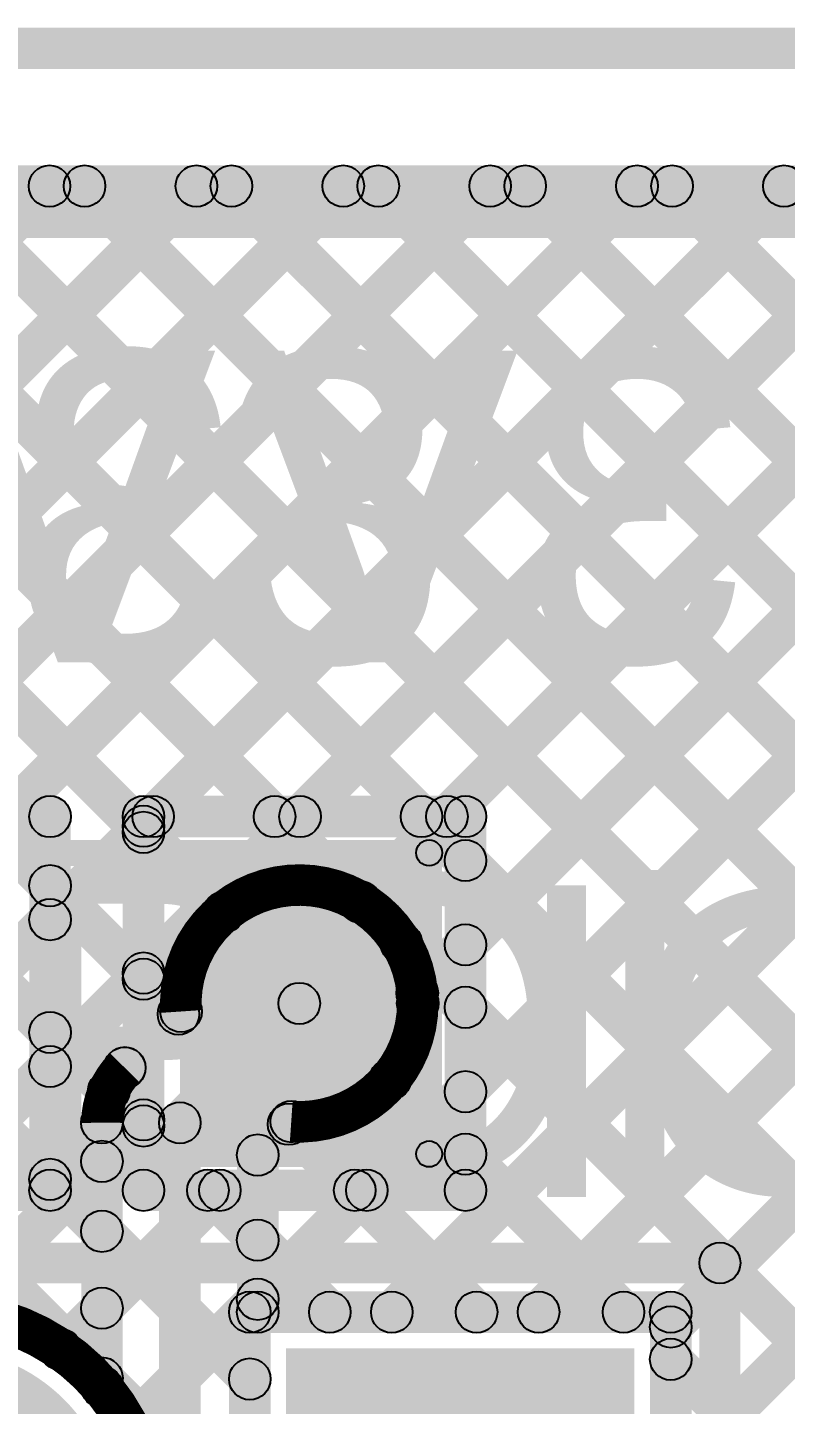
# Model space of a CAD drawing. Header units: millimetres. Extents: x 2.38 to 5.72, y -0.36 to 1.72.
# Drawn here: x 3.2597 to 3.4056, y 0.2827 to 0.548 of the extents above; entities that cross this region are included whole.
import ezdxf

# ---------------------------------------------------------------- set-up
doc = ezdxf.new("R2010")
doc.units = ezdxf.units.MM
doc.header["$MEASUREMENT"] = 0
for name, color, linetype in [('BottomLayer', 5, 'Continuous'), ('BottomOverlay', 54, 'Continuous'), ('BottomPaste', 16, 'Continuous'), ('BottomSolder', 6, 'Continuous'), ('Mechanical1', 6, 'Continuous'), ('MultiLayer', 9, 'Continuous'), ('PadHoleLayer', 156, 'Continuous'), ('TopLayer', 1, 'Continuous'), ('TopOverlay', 2, 'Continuous'), ('TopSolder', 216, 'Continuous'), ('ViaHoleLayer', 16, 'Continuous')]:
    doc.layers.add(name, color=color, linetype=linetype)

# ---------------------------------------------------------------- blocks, each defined once
blk = doc.blocks.new('RES_0805_B_14')
at = {"layer": 'BottomLayer'}
for points in [[(-0.06, 0.025), (-0.02, 0.025), (-0.02, -0.025), (-0.06, -0.025)], [(0.02, 0.025), (0.06, 0.025), (0.06, -0.025), (0.02, -0.025)]]:
    blk.add_hatch(color=5, dxfattribs=at).paths.add_polyline_path(points)
at = {"layer": 'BottomOverlay'}
h = blk.add_hatch(color=54, dxfattribs=at)
edge = h.paths.add_edge_path()
edge.add_arc((-0.064, 0.029), 0.0025, 0, 360)
h = blk.add_hatch(color=54, dxfattribs=at)
edge = h.paths.add_edge_path()
edge.add_arc((-0.064, 0.029), 0.0025, 0, 360)
for points in [[(0.064, 0.0315), (0.064, 0.0265), (-0.064, 0.0265), (-0.064, 0.0315)], [(-0.0665, 0.029), (-0.0615, 0.029), (-0.0615, -0.029), (-0.0665, -0.029)], [(0.0615, 0.029), (0.0665, 0.029), (0.0665, -0.029), (0.0615, -0.029)], [(0.064, -0.0265), (0.064, -0.0315), (-0.064, -0.0315), (-0.064, -0.0265)]]:
    blk.add_hatch(color=54, dxfattribs=at).paths.add_polyline_path(points)
h = blk.add_hatch(color=54, dxfattribs=at)
edge = h.paths.add_edge_path()
edge.add_arc((0.064, 0.029), 0.0025, 0, 360)
h = blk.add_hatch(color=54, dxfattribs=at)
edge = h.paths.add_edge_path()
edge.add_arc((0.064, 0.029), 0.0025, 0, 360)
h = blk.add_hatch(color=54, dxfattribs=at)
edge = h.paths.add_edge_path()
edge.add_arc((-0.064, -0.029), 0.0025, 0, 360)
h = blk.add_hatch(color=54, dxfattribs=at)
edge = h.paths.add_edge_path()
edge.add_arc((-0.064, -0.029), 0.0025, 0, 360)
h = blk.add_hatch(color=54, dxfattribs=at)
edge = h.paths.add_edge_path()
edge.add_arc((0.064, -0.029), 0.0025, 0, 360)
h = blk.add_hatch(color=54, dxfattribs=at)
edge = h.paths.add_edge_path()
edge.add_arc((0.064, -0.029), 0.0025, 0, 360)
at = {"layer": 'BottomPaste'}
for points in [[(-0.06, 0.025), (-0.02, 0.025), (-0.02, -0.025), (-0.06, -0.025)], [(0.02, 0.025), (0.06, 0.025), (0.06, -0.025), (0.02, -0.025)]]:
    blk.add_hatch(color=16, dxfattribs=at).paths.add_polyline_path(points)
at = {"layer": 'BottomSolder'}
for points in [[(-0.064, 0.029), (-0.016, 0.029), (-0.016, -0.029), (-0.064, -0.029)], [(0.016, 0.029), (0.064, 0.029), (0.064, -0.029), (0.016, -0.029)]]:
    blk.add_hatch(color=6, dxfattribs=at).paths.add_polyline_path(points)
at = {"layer": 'BottomOverlay'}
for centre in [(-0.064, 0.029), (-0.064, 0.029), (0.064, 0.029), (0.064, 0.029), (-0.064, -0.029), (-0.064, -0.029), (0.064, -0.029), (0.064, -0.029)]:
    blk.add_circle(centre, 0.0025, dxfattribs=at)
blk = doc.blocks.new('HDR1X3_B_16')
at = {"layer": 'BottomLayer'}
blk.add_hatch(color=5, dxfattribs=at).paths.add_polyline_path([(-0.02953, 0.02953), (0.02953, 0.02953), (0.02953, -0.02953), (-0.02953, -0.02953)])
h = blk.add_hatch(color=5, dxfattribs=at)
edge = h.paths.add_edge_path()
edge.add_arc((0.1, 0), 0.02953, 0, 360)
h = blk.add_hatch(color=5, dxfattribs=at)
edge = h.paths.add_edge_path()
edge.add_arc((0.2, 0), 0.02953, 0, 360)
at = {"layer": 'BottomOverlay'}
h = blk.add_hatch(color=54, dxfattribs=at)
edge = h.paths.add_edge_path()
edge.add_arc((-0.05, 0.05), 0.00394, 0, 360)
h = blk.add_hatch(color=54, dxfattribs=at)
edge = h.paths.add_edge_path()
edge.add_arc((-0.05, 0.05), 0.00394, 0, 360)
for points in [[(0.25, 0.05394), (0.25, 0.04606), (-0.05, 0.04606), (-0.05, 0.05394)], [(-0.05394, 0.05), (-0.04606, 0.05), (-0.04606, -0.05), (-0.05394, -0.05)], [(0.24606, 0.05), (0.25394, 0.05), (0.25394, -0.05), (0.24606, -0.05)], [(0.25, -0.04606), (0.25, -0.05394), (-0.05, -0.05394), (-0.05, -0.04606)]]:
    blk.add_hatch(color=54, dxfattribs=at).paths.add_polyline_path(points)
h = blk.add_hatch(color=54, dxfattribs=at)
edge = h.paths.add_edge_path()
edge.add_arc((0.25, 0.05), 0.00394, 0, 360)
h = blk.add_hatch(color=54, dxfattribs=at)
edge = h.paths.add_edge_path()
edge.add_arc((0.25, 0.05), 0.00394, 0, 360)
h = blk.add_hatch(color=54, dxfattribs=at)
edge = h.paths.add_edge_path()
edge.add_arc((-0.05, -0.05), 0.00394, 0, 360)
h = blk.add_hatch(color=54, dxfattribs=at)
edge = h.paths.add_edge_path()
edge.add_arc((-0.05, -0.05), 0.00394, 0, 360)
h = blk.add_hatch(color=54, dxfattribs=at)
edge = h.paths.add_edge_path()
edge.add_arc((0.25, -0.05), 0.00394, 0, 360)
h = blk.add_hatch(color=54, dxfattribs=at)
edge = h.paths.add_edge_path()
edge.add_arc((0.25, -0.05), 0.00394, 0, 360)
at = {"layer": 'BottomSolder'}
blk.add_hatch(color=6, dxfattribs=at).paths.add_polyline_path([(-0.03353, 0.03353), (0.03353, 0.03353), (0.03353, -0.03353), (-0.03353, -0.03353)])
h = blk.add_hatch(color=6, dxfattribs=at)
edge = h.paths.add_edge_path()
edge.add_arc((0.1, 0), 0.03353, 0, 360)
h = blk.add_hatch(color=6, dxfattribs=at)
edge = h.paths.add_edge_path()
edge.add_arc((0.2, 0), 0.03353, 0, 360)
at = {"layer": 'MultiLayer'}
blk.add_hatch(color=9, dxfattribs=at).paths.add_polyline_path([(-0.02953, 0.02953), (0.02953, 0.02953), (0.02953, -0.02953), (-0.02953, -0.02953)])
h = blk.add_hatch(color=9, dxfattribs=at)
edge = h.paths.add_edge_path()
edge.add_arc((0.1, 0), 0.02953, 0, 360)
h = blk.add_hatch(color=9, dxfattribs=at)
edge = h.paths.add_edge_path()
edge.add_arc((0.2, 0), 0.02953, 0, 360)
at = {"layer": 'PadHoleLayer'}
h = blk.add_hatch(color=156, dxfattribs=at)
edge = h.paths.add_edge_path()
edge.add_arc((0, 0), 0.01772, 0, 360)
h = blk.add_hatch(color=156, dxfattribs=at)
edge = h.paths.add_edge_path()
edge.add_arc((0.1, 0), 0.01772, 0, 360)
h = blk.add_hatch(color=156, dxfattribs=at)
edge = h.paths.add_edge_path()
edge.add_arc((0.2, 0), 0.01772, 0, 360)
at = {"layer": 'TopLayer'}
blk.add_hatch(color=1, dxfattribs=at).paths.add_polyline_path([(-0.02953, 0.02953), (0.02953, 0.02953), (0.02953, -0.02953), (-0.02953, -0.02953)])
h = blk.add_hatch(color=1, dxfattribs=at)
edge = h.paths.add_edge_path()
edge.add_arc((0.1, 0), 0.02953, 0, 360)
h = blk.add_hatch(color=1, dxfattribs=at)
edge = h.paths.add_edge_path()
edge.add_arc((0.2, 0), 0.02953, 0, 360)
at = {"layer": 'TopSolder'}
blk.add_hatch(color=216, dxfattribs=at).paths.add_polyline_path([(-0.03353, 0.03353), (0.03353, 0.03353), (0.03353, -0.03353), (-0.03353, -0.03353)])
h = blk.add_hatch(color=216, dxfattribs=at)
edge = h.paths.add_edge_path()
edge.add_arc((0.1, 0), 0.03353, 0, 360)
h = blk.add_hatch(color=216, dxfattribs=at)
edge = h.paths.add_edge_path()
edge.add_arc((0.2, 0), 0.03353, 0, 360)
at = {"layer": 'BottomOverlay'}
for centre in [(-0.05, 0.05), (-0.05, 0.05), (0.25, 0.05), (0.25, 0.05), (-0.05, -0.05), (-0.05, -0.05), (0.25, -0.05), (0.25, -0.05)]:
    blk.add_circle(centre, 0.00394, dxfattribs=at)

msp = doc.modelspace()

# ---------------------------------------------------------------- hatches: boundary and pattern name
at = {"layer": 'BottomLayer'}
for points in [[(2.961, 0.54), (2.961, 0.548), (3.634, 0.548), (3.634, 0.54)], [(3.107, 0.51346), (3.107, 0.52146), (3.60056, 0.52146), (3.60056, 0.51346)], [(3.17005, 0.38967), (3.16439, 0.39532), (3.28935, 0.52028), (3.29501, 0.51463)], [(3.18636, 0.43426), (3.1807, 0.43992), (3.26107, 0.52028), (3.26672, 0.51463)], [(3.18684, 0.37817), (3.18118, 0.38383), (3.31764, 0.52028), (3.32329, 0.51463)], [(3.18296, 0.51463), (3.18862, 0.52028), (3.31008, 0.39883), (3.30442, 0.39317)], [(3.21125, 0.51463), (3.21691, 0.52028), (3.33836, 0.39883), (3.3327, 0.39317)], [(3.23012, 0.39317), (3.22446, 0.39883), (3.34592, 0.52028), (3.35158, 0.51463)], [(3.23953, 0.51463), (3.24519, 0.52028), (3.59065, 0.17483), (3.58499, 0.16917)], [(3.25841, 0.39317), (3.25275, 0.39883), (3.3742, 0.52028), (3.37986, 0.51463)], [(3.26782, 0.51463), (3.27347, 0.52028), (3.61893, 0.17483), (3.61327, 0.16917)], [(3.28669, 0.39317), (3.28103, 0.39883), (3.40249, 0.52028), (3.40815, 0.51463)], [(3.2961, 0.51463), (3.30176, 0.52028), (3.64721, 0.17483), (3.64156, 0.16917)], [(3.31497, 0.39317), (3.30932, 0.39883), (3.43077, 0.52028), (3.43643, 0.51463)], [(3.32439, 0.51463), (3.33004, 0.52028), (3.6094, 0.24092), (3.60375, 0.23527)], [(3.33264, 0.2977), (3.32698, 0.30336), (3.54391, 0.52028), (3.54957, 0.51463)], [(3.34326, 0.39317), (3.3376, 0.39883), (3.45906, 0.52028), (3.46471, 0.51463)], [(3.34683, 0.36846), (3.34117, 0.37411), (3.48734, 0.52028), (3.493, 0.51463)], [(3.34683, 0.34017), (3.34117, 0.34583), (3.51563, 0.52028), (3.52128, 0.51463)], [(3.35267, 0.51463), (3.35833, 0.52028), (3.6094, 0.26921), (3.60375, 0.26355)], [(3.36092, 0.2977), (3.35527, 0.30336), (3.57219, 0.52028), (3.57785, 0.51463)], [(3.38095, 0.51463), (3.38661, 0.52028), (3.6094, 0.29749), (3.60375, 0.29184)], [(3.38636, 0.29485), (3.3807, 0.30051), (3.59996, 0.51977), (3.60562, 0.51411)], [(3.1807, 0.48861), (3.18636, 0.49427), (3.28483, 0.39579), (3.27917, 0.39014)], [(3.38636, 0.26656), (3.3807, 0.27222), (3.60375, 0.49527), (3.6094, 0.48961)], [(3.202, 0.392), (3.202, 0.4), (3.264, 0.4), (3.264, 0.392)], [(3.282, 0.392), (3.282, 0.4), (3.344, 0.4), (3.344, 0.392)], [(3.268, 0.324), (3.26, 0.324), (3.26, 0.396), (3.268, 0.396)], [(3.26683, 0.37331), (3.26117, 0.37897), (3.27917, 0.39697), (3.28483, 0.39131)], [(3.286, 0.324), (3.278, 0.324), (3.278, 0.396), (3.286, 0.396)], [(3.348, 0.324), (3.34, 0.324), (3.34, 0.396), (3.348, 0.396)], [(3.34117, 0.3847), (3.34683, 0.39036), (3.56236, 0.17483), (3.5567, 0.16917)], [(3.26117, 0.37985), (3.26683, 0.38551), (3.28483, 0.36751), (3.27917, 0.36185)], [(3.26683, 0.34503), (3.26117, 0.35068), (3.27917, 0.36868), (3.28483, 0.36303)], [(3.34117, 0.35642), (3.34683, 0.36208), (3.53408, 0.17483), (3.52842, 0.16917)], [(3.26117, 0.35157), (3.26683, 0.35722), (3.28483, 0.33922), (3.27917, 0.33357)], [(3.24774, 0.29765), (3.24208, 0.30331), (3.27917, 0.3404), (3.28483, 0.33474)], [(3.34117, 0.32814), (3.34683, 0.33379), (3.37727, 0.30336), (3.37161, 0.2977)], [(3.26117, 0.32328), (3.26683, 0.32894), (3.3053, 0.29047), (3.29964, 0.28481)], [(3.202, 0.32), (3.202, 0.328), (3.264, 0.328), (3.264, 0.32)], [(3.235, 0.32117), (3.24066, 0.32683), (3.3053, 0.26218), (3.29964, 0.25653)], [(3.26888, 0.29051), (3.26322, 0.29616), (3.29389, 0.32683), (3.29954, 0.32117)], [(3.28204, 0.27538), (3.27638, 0.28104), (3.32217, 0.32683), (3.32783, 0.32117)], [(3.282, 0.32), (3.282, 0.328), (3.344, 0.328), (3.344, 0.32)], [(3.29157, 0.32117), (3.29722, 0.32683), (3.3207, 0.30336), (3.31504, 0.2977)], [(3.31985, 0.32117), (3.32551, 0.32683), (3.34898, 0.30336), (3.34332, 0.2977)], [(3.30247, 0.29653), (3.30247, 0.30453), (3.38353, 0.30453), (3.38353, 0.29653)], [(3.30647, 0.21947), (3.29847, 0.21947), (3.29847, 0.30053), (3.30647, 0.30053)], [(3.38753, 0.21947), (3.37953, 0.21947), (3.37953, 0.30053), (3.38753, 0.30053)], [(3.3807, 0.28861), (3.38636, 0.29427), (3.50579, 0.17483), (3.50014, 0.16917)]]:
    msp.add_hatch(color=5, dxfattribs=at).paths.add_polyline_path(points)
h = msp.add_hatch(color=5, dxfattribs=at)
edge = h.paths.add_edge_path()
edge.add_arc((3.2639, 0.51746), 0.004, 0, 360)
h = msp.add_hatch(color=5, dxfattribs=at)
edge = h.paths.add_edge_path()
edge.add_arc((3.27065, 0.51746), 0.004, 0, 360)
h = msp.add_hatch(color=5, dxfattribs=at)
edge = h.paths.add_edge_path()
edge.add_arc((3.29218, 0.51746), 0.004, 0, 360)
h = msp.add_hatch(color=5, dxfattribs=at)
edge = h.paths.add_edge_path()
edge.add_arc((3.29893, 0.51746), 0.004, 0, 360)
h = msp.add_hatch(color=5, dxfattribs=at)
edge = h.paths.add_edge_path()
edge.add_arc((3.32046, 0.51746), 0.004, 0, 360)
h = msp.add_hatch(color=5, dxfattribs=at)
edge = h.paths.add_edge_path()
edge.add_arc((3.32721, 0.51746), 0.004, 0, 360)
h = msp.add_hatch(color=5, dxfattribs=at)
edge = h.paths.add_edge_path()
edge.add_arc((3.34875, 0.51746), 0.004, 0, 360)
h = msp.add_hatch(color=5, dxfattribs=at)
edge = h.paths.add_edge_path()
edge.add_arc((3.3555, 0.51746), 0.004, 0, 360)
h = msp.add_hatch(color=5, dxfattribs=at)
edge = h.paths.add_edge_path()
edge.add_arc((3.37703, 0.51746), 0.004, 0, 360)
h = msp.add_hatch(color=5, dxfattribs=at)
edge = h.paths.add_edge_path()
edge.add_arc((3.38378, 0.51746), 0.004, 0, 360)
h = msp.add_hatch(color=5, dxfattribs=at)
edge = h.paths.add_edge_path()
edge.add_arc((3.40532, 0.51746), 0.004, 0, 360)
h = msp.add_hatch(color=5, dxfattribs=at)
edge = h.paths.add_edge_path()
edge.add_arc((3.264, 0.396), 0.004, 0, 360)
h = msp.add_hatch(color=5, dxfattribs=at)
edge = h.paths.add_edge_path()
edge.add_arc((3.264, 0.396), 0.004, 0, 360)
h = msp.add_hatch(color=5, dxfattribs=at)
edge = h.paths.add_edge_path()
edge.add_arc((3.282, 0.396), 0.004, 0, 360)
h = msp.add_hatch(color=5, dxfattribs=at)
edge = h.paths.add_edge_path()
edge.add_arc((3.282, 0.396), 0.004, 0, 360)
h = msp.add_hatch(color=5, dxfattribs=at)
edge = h.paths.add_edge_path()
edge.add_arc((3.282, 0.39414), 0.004, 0, 360)
h = msp.add_hatch(color=5, dxfattribs=at)
edge = h.paths.add_edge_path()
edge.add_arc((3.28386, 0.396), 0.004, 0, 360)
h = msp.add_hatch(color=5, dxfattribs=at)
edge = h.paths.add_edge_path()
edge.add_arc((3.30725, 0.396), 0.004, 0, 360)
h = msp.add_hatch(color=5, dxfattribs=at)
edge = h.paths.add_edge_path()
edge.add_arc((3.31215, 0.396), 0.004, 0, 360)
h = msp.add_hatch(color=5, dxfattribs=at)
edge = h.paths.add_edge_path()
edge.add_arc((3.33553, 0.396), 0.004, 0, 360)
h = msp.add_hatch(color=5, dxfattribs=at)
edge = h.paths.add_edge_path()
edge.add_arc((3.34043, 0.396), 0.004, 0, 360)
h = msp.add_hatch(color=5, dxfattribs=at)
edge = h.paths.add_edge_path()
edge.add_arc((3.344, 0.396), 0.004, 0, 360)
h = msp.add_hatch(color=5, dxfattribs=at)
edge = h.paths.add_edge_path()
edge.add_arc((3.344, 0.396), 0.004, 0, 360)
h = msp.add_hatch(color=5, dxfattribs=at)
edge = h.paths.add_edge_path()
edge.add_arc((3.282, 0.39296), 0.004, 0, 360)
h = msp.add_hatch(color=5, dxfattribs=at)
edge = h.paths.add_edge_path()
edge.add_arc((3.344, 0.38753), 0.004, 0, 360)
h = msp.add_hatch(color=5, dxfattribs=at)
edge = h.paths.add_edge_path()
edge.add_arc((3.264, 0.38268), 0.004, 0, 360)
h = msp.add_hatch(color=5, dxfattribs=at)
edge = h.paths.add_edge_path()
edge.add_arc((3.264, 0.37614), 0.004, 0, 360)
h = msp.add_hatch(color=5, dxfattribs=at)
edge = h.paths.add_edge_path()
edge.add_arc((3.344, 0.37129), 0.004, 0, 360)
h = msp.add_hatch(color=5, dxfattribs=at)
edge = h.paths.add_edge_path()
edge.add_arc((3.312, 0.36), 0.01181, 0, 360)
h = msp.add_hatch(color=5, dxfattribs=at)
edge = h.paths.add_edge_path()
edge.add_arc((3.282, 0.36585), 0.004, 0, 360)
h = msp.add_hatch(color=5, dxfattribs=at)
edge = h.paths.add_edge_path()
edge.add_arc((3.282, 0.36468), 0.004, 0, 360)
h = msp.add_hatch(color=5, dxfattribs=at)
edge = h.paths.add_edge_path()
edge.add_arc((3.344, 0.35925), 0.004, 0, 360)
h = msp.add_hatch(color=5, dxfattribs=at)
edge = h.paths.add_edge_path()
edge.add_arc((3.264, 0.3544), 0.004, 0, 360)
h = msp.add_hatch(color=5, dxfattribs=at)
edge = h.paths.add_edge_path()
edge.add_arc((3.264, 0.34785), 0.004, 0, 360)
h = msp.add_hatch(color=5, dxfattribs=at)
edge = h.paths.add_edge_path()
edge.add_arc((3.344, 0.343), 0.004, 0, 360)
h = msp.add_hatch(color=5, dxfattribs=at)
edge = h.paths.add_edge_path()
edge.add_arc((3.282, 0.33757), 0.004, 0, 360)
h = msp.add_hatch(color=5, dxfattribs=at)
edge = h.paths.add_edge_path()
edge.add_arc((3.282, 0.3364), 0.004, 0, 360)
h = msp.add_hatch(color=5, dxfattribs=at)
edge = h.paths.add_edge_path()
edge.add_arc((3.344, 0.33096), 0.004, 0, 360)
h = msp.add_hatch(color=5, dxfattribs=at)
edge = h.paths.add_edge_path()
edge.add_arc((3.264, 0.32611), 0.004, 0, 360)
h = msp.add_hatch(color=5, dxfattribs=at)
edge = h.paths.add_edge_path()
edge.add_arc((3.264, 0.324), 0.004, 0, 360)
h = msp.add_hatch(color=5, dxfattribs=at)
edge = h.paths.add_edge_path()
edge.add_arc((3.264, 0.324), 0.004, 0, 360)
h = msp.add_hatch(color=5, dxfattribs=at)
edge = h.paths.add_edge_path()
edge.add_arc((3.282, 0.324), 0.004, 0, 360)
h = msp.add_hatch(color=5, dxfattribs=at)
edge = h.paths.add_edge_path()
edge.add_arc((3.282, 0.324), 0.004, 0, 360)
h = msp.add_hatch(color=5, dxfattribs=at)
edge = h.paths.add_edge_path()
edge.add_arc((3.2944, 0.324), 0.004, 0, 360)
h = msp.add_hatch(color=5, dxfattribs=at)
edge = h.paths.add_edge_path()
edge.add_arc((3.29671, 0.324), 0.004, 0, 360)
h = msp.add_hatch(color=5, dxfattribs=at)
edge = h.paths.add_edge_path()
edge.add_arc((3.32268, 0.324), 0.004, 0, 360)
h = msp.add_hatch(color=5, dxfattribs=at)
edge = h.paths.add_edge_path()
edge.add_arc((3.325, 0.324), 0.004, 0, 360)
h = msp.add_hatch(color=5, dxfattribs=at)
edge = h.paths.add_edge_path()
edge.add_arc((3.344, 0.324), 0.004, 0, 360)
h = msp.add_hatch(color=5, dxfattribs=at)
edge = h.paths.add_edge_path()
edge.add_arc((3.344, 0.324), 0.004, 0, 360)
h = msp.add_hatch(color=5, dxfattribs=at)
edge = h.paths.add_edge_path()
edge.add_arc((3.30247, 0.30053), 0.004, 0, 360)
h = msp.add_hatch(color=5, dxfattribs=at)
edge = h.paths.add_edge_path()
edge.add_arc((3.30247, 0.30053), 0.004, 0, 360)
h = msp.add_hatch(color=5, dxfattribs=at)
edge = h.paths.add_edge_path()
edge.add_arc((3.31787, 0.30053), 0.004, 0, 360)
h = msp.add_hatch(color=5, dxfattribs=at)
edge = h.paths.add_edge_path()
edge.add_arc((3.32981, 0.30053), 0.004, 0, 360)
h = msp.add_hatch(color=5, dxfattribs=at)
edge = h.paths.add_edge_path()
edge.add_arc((3.34615, 0.30053), 0.004, 0, 360)
h = msp.add_hatch(color=5, dxfattribs=at)
edge = h.paths.add_edge_path()
edge.add_arc((3.35809, 0.30053), 0.004, 0, 360)
h = msp.add_hatch(color=5, dxfattribs=at)
edge = h.paths.add_edge_path()
edge.add_arc((3.37444, 0.30053), 0.004, 0, 360)
h = msp.add_hatch(color=5, dxfattribs=at)
edge = h.paths.add_edge_path()
edge.add_arc((3.38353, 0.30053), 0.004, 0, 360)
h = msp.add_hatch(color=5, dxfattribs=at)
edge = h.paths.add_edge_path()
edge.add_arc((3.38353, 0.30053), 0.004, 0, 360)
h = msp.add_hatch(color=5, dxfattribs=at)
edge = h.paths.add_edge_path()
edge.add_arc((3.38353, 0.29768), 0.004, 0, 360)
h = msp.add_hatch(color=5, dxfattribs=at)
edge = h.paths.add_edge_path()
edge.add_arc((3.26605, 0.29334), 0.004, 0, 360)
h = msp.add_hatch(color=5, dxfattribs=at)
edge = h.paths.add_edge_path()
edge.add_arc((3.38353, 0.29144), 0.004, 0, 360)
h = msp.add_hatch(color=5, dxfattribs=at)
edge = h.paths.add_edge_path()
edge.add_arc((3.30247, 0.28764), 0.004, 0, 360)
at = {"layer": 'BottomSolder'}
h = msp.add_hatch(color=6, dxfattribs=at)
edge = h.paths.add_edge_path()
edge.add_arc((3.312, 0.36), 0.01581, 0, 360)
at = {"layer": 'Mechanical1'}
msp.add_hatch(color=6, dxfattribs=at).paths.add_polyline_path([(3.093, 0.50744), (3.093, 0.51744), (5.14056, 0.51744), (5.14056, 0.50744)])
at = {"layer": 'TopLayer'}
for points in [[(3.109, 0.51346), (3.109, 0.52146), (3.60056, 0.52146), (3.60056, 0.51346)], [(3.18296, 0.51463), (3.18862, 0.52028), (3.32645, 0.38246), (3.32079, 0.3768)], [(3.21185, 0.45975), (3.20619, 0.46541), (3.26107, 0.52028), (3.26672, 0.51463)], [(3.21683, 0.43645), (3.21117, 0.4421), (3.28935, 0.52028), (3.29501, 0.51463)], [(3.21683, 0.40816), (3.21117, 0.41382), (3.31764, 0.52028), (3.32329, 0.51463)], [(3.21683, 0.37988), (3.21117, 0.38554), (3.34592, 0.52028), (3.35158, 0.51463)], [(3.21683, 0.29503), (3.21117, 0.30068), (3.43077, 0.52028), (3.43643, 0.51463)], [(3.21683, 0.32331), (3.21117, 0.32897), (3.40249, 0.52028), (3.40815, 0.51463)], [(3.21683, 0.35159), (3.21117, 0.35725), (3.3742, 0.52028), (3.37986, 0.51463)], [(3.21125, 0.51463), (3.21691, 0.52028), (3.53336, 0.20383), (3.5277, 0.19817)], [(3.23953, 0.51463), (3.24519, 0.52028), (3.56165, 0.20383), (3.55599, 0.19817)], [(3.26782, 0.51463), (3.27347, 0.52028), (3.58993, 0.20383), (3.58427, 0.19817)], [(3.2961, 0.51463), (3.30176, 0.52028), (3.61821, 0.20383), (3.61256, 0.19817)], [(3.30683, 0.30017), (3.30117, 0.30583), (3.51563, 0.52028), (3.52128, 0.51463)], [(3.32672, 0.37664), (3.32107, 0.38229), (3.45906, 0.52028), (3.46471, 0.51463)], [(3.32439, 0.51463), (3.33004, 0.52028), (3.6465, 0.20383), (3.64084, 0.19817)], [(3.33264, 0.2977), (3.32698, 0.30336), (3.54391, 0.52028), (3.54957, 0.51463)], [(3.33755, 0.35918), (3.33189, 0.36484), (3.48734, 0.52028), (3.493, 0.51463)], [(3.35267, 0.51463), (3.35833, 0.52028), (3.67478, 0.20383), (3.66913, 0.19817)], [(3.36092, 0.2977), (3.35527, 0.30336), (3.57219, 0.52028), (3.57785, 0.51463)], [(3.38095, 0.51463), (3.38661, 0.52028), (3.70307, 0.20383), (3.69741, 0.19817)], [(3.38636, 0.29485), (3.3807, 0.30051), (3.59996, 0.51977), (3.60562, 0.51411)], [(3.1807, 0.48861), (3.18636, 0.49427), (3.30025, 0.38037), (3.29459, 0.37472)], [(3.38636, 0.26656), (3.3807, 0.27222), (3.60375, 0.49527), (3.6094, 0.48961)], [(3.21117, 0.42985), (3.21683, 0.43551), (3.29156, 0.36078), (3.28591, 0.35512)], [(3.21117, 0.40157), (3.21683, 0.40722), (3.27812, 0.34593), (3.27247, 0.34027)], [(3.21117, 0.37328), (3.21683, 0.37894), (3.27683, 0.31894), (3.27117, 0.31328)], [(3.3288, 0.36879), (3.33446, 0.37445), (3.50508, 0.20383), (3.49942, 0.19817)], [(3.28123, 0.34478), (3.27557, 0.35044), (3.28641, 0.36128), (3.29207, 0.35563)], [(3.29183, 0.33417), (3.28617, 0.33983), (3.30917, 0.36283), (3.31483, 0.35717)], [(3.21117, 0.345), (3.21683, 0.35066), (3.27683, 0.29066), (3.27117, 0.285)], [(3.32672, 0.34259), (3.33237, 0.34825), (3.37727, 0.30336), (3.37161, 0.2977)], [(3.30683, 0.32796), (3.30117, 0.33362), (3.30763, 0.34007), (3.31328, 0.33441)], [(3.30712, 0.33391), (3.31278, 0.33956), (3.34898, 0.30336), (3.34332, 0.2977)], [(3.278, 0.28611), (3.27, 0.28611), (3.27, 0.337), (3.278, 0.337)], [(3.293, 0.213), (3.285, 0.213), (3.285, 0.337), (3.293, 0.337)], [(3.24774, 0.29765), (3.24208, 0.30331), (3.27117, 0.3324), (3.27683, 0.32674)], [(3.308, 0.30053), (3.3, 0.30053), (3.3, 0.33079), (3.308, 0.33079)], [(3.30117, 0.31157), (3.30683, 0.31722), (3.3207, 0.30336), (3.31504, 0.2977)], [(3.26888, 0.29051), (3.26322, 0.29616), (3.27117, 0.30411), (3.27683, 0.29846)], [(3.304, 0.29653), (3.304, 0.30453), (3.38353, 0.30453), (3.38353, 0.29653)], [(3.38753, 0.21947), (3.37953, 0.21947), (3.37953, 0.30053), (3.38753, 0.30053)], [(3.3807, 0.28861), (3.38636, 0.29427), (3.47679, 0.20383), (3.47114, 0.19817)]]:
    msp.add_hatch(color=1, dxfattribs=at).paths.add_polyline_path(points)
h = msp.add_hatch(color=1, dxfattribs=at)
edge = h.paths.add_edge_path()
edge.add_arc((3.2639, 0.51746), 0.004, 0, 360)
h = msp.add_hatch(color=1, dxfattribs=at)
edge = h.paths.add_edge_path()
edge.add_arc((3.27065, 0.51746), 0.004, 0, 360)
h = msp.add_hatch(color=1, dxfattribs=at)
edge = h.paths.add_edge_path()
edge.add_arc((3.29218, 0.51746), 0.004, 0, 360)
h = msp.add_hatch(color=1, dxfattribs=at)
edge = h.paths.add_edge_path()
edge.add_arc((3.29893, 0.51746), 0.004, 0, 360)
h = msp.add_hatch(color=1, dxfattribs=at)
edge = h.paths.add_edge_path()
edge.add_arc((3.32046, 0.51746), 0.004, 0, 360)
h = msp.add_hatch(color=1, dxfattribs=at)
edge = h.paths.add_edge_path()
edge.add_arc((3.32721, 0.51746), 0.004, 0, 360)
h = msp.add_hatch(color=1, dxfattribs=at)
edge = h.paths.add_edge_path()
edge.add_arc((3.34875, 0.51746), 0.004, 0, 360)
h = msp.add_hatch(color=1, dxfattribs=at)
edge = h.paths.add_edge_path()
edge.add_arc((3.3555, 0.51746), 0.004, 0, 360)
h = msp.add_hatch(color=1, dxfattribs=at)
edge = h.paths.add_edge_path()
edge.add_arc((3.37703, 0.51746), 0.004, 0, 360)
h = msp.add_hatch(color=1, dxfattribs=at)
edge = h.paths.add_edge_path()
edge.add_arc((3.38378, 0.51746), 0.004, 0, 360)
h = msp.add_hatch(color=1, dxfattribs=at)
edge = h.paths.add_edge_path()
edge.add_arc((3.40532, 0.51746), 0.004, 0, 360)
h = msp.add_hatch(color=1, dxfattribs=at)
edge = h.paths.add_edge_path()
edge.add_arc((3.32362, 0.37963), 0.004, 0, 360)
h = msp.add_hatch(color=1, dxfattribs=at)
edge = h.paths.add_edge_path()
edge.add_arc((3.32389, 0.37946), 0.004, 0, 360)
h = msp.add_hatch(color=1, dxfattribs=at)
edge = h.paths.add_edge_path()
edge.add_arc((3.29742, 0.37754), 0.004, 0, 360)
h = msp.add_hatch(color=1, dxfattribs=at)
edge = h.paths.add_edge_path()
edge.add_arc((3.33163, 0.37162), 0.004, 0, 360)
h = msp.add_hatch(color=1, dxfattribs=at)
edge = h.paths.add_edge_path()
edge.add_arc((3.312, 0.36), 0.01181, 0, 360)
h = msp.add_hatch(color=1, dxfattribs=at)
edge = h.paths.add_edge_path()
edge.add_arc((3.312, 0.36), 0.004, 0, 360)
h = msp.add_hatch(color=1, dxfattribs=at)
edge = h.paths.add_edge_path()
edge.add_arc((3.33472, 0.36201), 0.004, 0, 360)
h = msp.add_hatch(color=1, dxfattribs=at)
edge = h.paths.add_edge_path()
edge.add_arc((3.33481, 0.36), 0.004, 0, 360)
h = msp.add_hatch(color=1, dxfattribs=at)
edge = h.paths.add_edge_path()
edge.add_arc((3.33481, 0.36), 0.004, 0, 360)
h = msp.add_hatch(color=1, dxfattribs=at)
edge = h.paths.add_edge_path()
edge.add_arc((3.28873, 0.35795), 0.004, 0, 360)
h = msp.add_hatch(color=1, dxfattribs=at)
edge = h.paths.add_edge_path()
edge.add_arc((3.28924, 0.35845), 0.004, 0, 360)
h = msp.add_hatch(color=1, dxfattribs=at)
edge = h.paths.add_edge_path()
edge.add_arc((3.28924, 0.35845), 0.004, 0, 360)
h = msp.add_hatch(color=1, dxfattribs=at)
edge = h.paths.add_edge_path()
edge.add_arc((3.27839, 0.34761), 0.004, 0, 360)
h = msp.add_hatch(color=1, dxfattribs=at)
edge = h.paths.add_edge_path()
edge.add_arc((3.27839, 0.3476), 0.004, 0, 360)
h = msp.add_hatch(color=1, dxfattribs=at)
edge = h.paths.add_edge_path()
edge.add_arc((3.2784, 0.34761), 0.004, 0, 360)
h = msp.add_hatch(color=1, dxfattribs=at)
edge = h.paths.add_edge_path()
edge.add_arc((3.32954, 0.34542), 0.004, 0, 360)
h = msp.add_hatch(color=1, dxfattribs=at)
edge = h.paths.add_edge_path()
edge.add_arc((3.2753, 0.3431), 0.004, 0, 360)
h = msp.add_hatch(color=1, dxfattribs=at)
edge = h.paths.add_edge_path()
edge.add_arc((3.274, 0.337), 0.004, 0, 360)
h = msp.add_hatch(color=1, dxfattribs=at)
edge = h.paths.add_edge_path()
edge.add_arc((3.274, 0.337), 0.004, 0, 360)
h = msp.add_hatch(color=1, dxfattribs=at)
edge = h.paths.add_edge_path()
edge.add_arc((3.274, 0.337), 0.004, 0, 360)
h = msp.add_hatch(color=1, dxfattribs=at)
edge = h.paths.add_edge_path()
edge.add_arc((3.289, 0.337), 0.004, 0, 360)
h = msp.add_hatch(color=1, dxfattribs=at)
edge = h.paths.add_edge_path()
edge.add_arc((3.289, 0.337), 0.004, 0, 360)
h = msp.add_hatch(color=1, dxfattribs=at)
edge = h.paths.add_edge_path()
edge.add_arc((3.30995, 0.33673), 0.004, 0, 360)
h = msp.add_hatch(color=1, dxfattribs=at)
edge = h.paths.add_edge_path()
edge.add_arc((3.31045, 0.33724), 0.004, 0, 360)
h = msp.add_hatch(color=1, dxfattribs=at)
edge = h.paths.add_edge_path()
edge.add_arc((3.31045, 0.33724), 0.004, 0, 360)
h = msp.add_hatch(color=1, dxfattribs=at)
edge = h.paths.add_edge_path()
edge.add_arc((3.304, 0.33079), 0.004, 0, 360)
h = msp.add_hatch(color=1, dxfattribs=at)
edge = h.paths.add_edge_path()
edge.add_arc((3.304, 0.33079), 0.004, 0, 360)
h = msp.add_hatch(color=1, dxfattribs=at)
edge = h.paths.add_edge_path()
edge.add_arc((3.274, 0.32957), 0.004, 0, 360)
h = msp.add_hatch(color=1, dxfattribs=at)
edge = h.paths.add_edge_path()
edge.add_arc((3.274, 0.31611), 0.004, 0, 360)
h = msp.add_hatch(color=1, dxfattribs=at)
edge = h.paths.add_edge_path()
edge.add_arc((3.304, 0.3144), 0.004, 0, 360)
h = msp.add_hatch(color=1, dxfattribs=at)
edge = h.paths.add_edge_path()
edge.add_arc((3.274, 0.30129), 0.004, 0, 360)
h = msp.add_hatch(color=1, dxfattribs=at)
edge = h.paths.add_edge_path()
edge.add_arc((3.304, 0.303), 0.004, 0, 360)
h = msp.add_hatch(color=1, dxfattribs=at)
edge = h.paths.add_edge_path()
edge.add_arc((3.304, 0.30053), 0.004, 0, 360)
h = msp.add_hatch(color=1, dxfattribs=at)
edge = h.paths.add_edge_path()
edge.add_arc((3.304, 0.30053), 0.004, 0, 360)
h = msp.add_hatch(color=1, dxfattribs=at)
edge = h.paths.add_edge_path()
edge.add_arc((3.31787, 0.30053), 0.004, 0, 360)
h = msp.add_hatch(color=1, dxfattribs=at)
edge = h.paths.add_edge_path()
edge.add_arc((3.32981, 0.30053), 0.004, 0, 360)
h = msp.add_hatch(color=1, dxfattribs=at)
edge = h.paths.add_edge_path()
edge.add_arc((3.34615, 0.30053), 0.004, 0, 360)
h = msp.add_hatch(color=1, dxfattribs=at)
edge = h.paths.add_edge_path()
edge.add_arc((3.35809, 0.30053), 0.004, 0, 360)
h = msp.add_hatch(color=1, dxfattribs=at)
edge = h.paths.add_edge_path()
edge.add_arc((3.37444, 0.30053), 0.004, 0, 360)
h = msp.add_hatch(color=1, dxfattribs=at)
edge = h.paths.add_edge_path()
edge.add_arc((3.38353, 0.30053), 0.004, 0, 360)
h = msp.add_hatch(color=1, dxfattribs=at)
edge = h.paths.add_edge_path()
edge.add_arc((3.38353, 0.30053), 0.004, 0, 360)
h = msp.add_hatch(color=1, dxfattribs=at)
edge = h.paths.add_edge_path()
edge.add_arc((3.38353, 0.29768), 0.004, 0, 360)
h = msp.add_hatch(color=1, dxfattribs=at)
edge = h.paths.add_edge_path()
edge.add_arc((3.26605, 0.29334), 0.004, 0, 360)
h = msp.add_hatch(color=1, dxfattribs=at)
edge = h.paths.add_edge_path()
edge.add_arc((3.38353, 0.29144), 0.004, 0, 360)
h = msp.add_hatch(color=1, dxfattribs=at)
edge = h.paths.add_edge_path()
edge.add_arc((3.274, 0.28783), 0.004, 0, 360)
h = msp.add_hatch(color=1, dxfattribs=at)
edge = h.paths.add_edge_path()
edge.add_arc((3.274, 0.28611), 0.004, 0, 360)
h = msp.add_hatch(color=1, dxfattribs=at)
edge = h.paths.add_edge_path()
edge.add_arc((3.274, 0.28611), 0.004, 0, 360)
at = {"layer": 'TopSolder'}
h = msp.add_hatch(color=216, dxfattribs=at)
edge = h.paths.add_edge_path()
edge.add_arc((3.312, 0.36), 0.01581, 0, 360)
at = {"layer": 'ViaHoleLayer'}
h = msp.add_hatch(color=16, dxfattribs=at)
edge = h.paths.add_edge_path()
edge.add_arc((3.312, 0.36), 0.00591, 0, 360)

# ---------------------------------------------------------------- linework, layer by layer
at = {"layer": 'BottomLayer', "const_width": 0.008}
msp.add_lwpolyline([(3.28353, 0.26, 1), (3.20247, 0.26, 1)], format="xyb", close=True, dxfattribs=at)
at = {"layer": 'BottomLayer'}
for centre in [(3.2639, 0.51746), (3.27065, 0.51746), (3.29218, 0.51746), (3.29893, 0.51746), (3.32046, 0.51746), (3.32721, 0.51746), (3.34875, 0.51746), (3.3555, 0.51746), (3.37703, 0.51746), (3.38378, 0.51746), (3.40532, 0.51746), (3.264, 0.396), (3.264, 0.396), (3.282, 0.396), (3.282, 0.396), (3.282, 0.39414), (3.28386, 0.396), (3.30725, 0.396), (3.31215, 0.396), (3.33553, 0.396), (3.34043, 0.396), (3.344, 0.396), (3.344, 0.396), (3.282, 0.39296), (3.344, 0.38753), (3.264, 0.38268), (3.264, 0.37614), (3.344, 0.37129), (3.282, 0.36585), (3.282, 0.36468), (3.344, 0.35925), (3.264, 0.3544), (3.264, 0.34785), (3.344, 0.343), (3.282, 0.33757), (3.282, 0.3364), (3.344, 0.33096), (3.264, 0.32611), (3.264, 0.324), (3.264, 0.324), (3.282, 0.324), (3.282, 0.324), (3.2944, 0.324), (3.29671, 0.324), (3.32268, 0.324), (3.325, 0.324), (3.344, 0.324), (3.344, 0.324), (3.30247, 0.30053), (3.30247, 0.30053), (3.31787, 0.30053), (3.32981, 0.30053), (3.34615, 0.30053), (3.35809, 0.30053), (3.37444, 0.30053), (3.38353, 0.30053), (3.38353, 0.30053), (3.38353, 0.29768), (3.26605, 0.29334), (3.38353, 0.29144), (3.30247, 0.28764)]:
    msp.add_circle(centre, 0.004, dxfattribs=at)
at = {"layer": 'TopLayer', "const_width": 0.008}
for points in [[(3.28924, 0.35845, -1.034488), (3.33481, 0.36)], [(3.33481, 0.36, -0.434214), (3.31045, 0.33724)], [(3.274, 0.337, -0.198912), (3.27839, 0.34761)], [(3.274, 0.337, -0.198764), (3.27839, 0.3476)], [(3.214, 0.28831, -0.443078), (3.274, 0.28611)]]:
    msp.add_lwpolyline(points, format="xyb", dxfattribs=at)
at = {"layer": 'TopLayer'}
for centre in [(3.2639, 0.51746), (3.27065, 0.51746), (3.29218, 0.51746), (3.29893, 0.51746), (3.32046, 0.51746), (3.32721, 0.51746), (3.34875, 0.51746), (3.3555, 0.51746), (3.37703, 0.51746), (3.38378, 0.51746), (3.40532, 0.51746), (3.32362, 0.37963), (3.32389, 0.37946), (3.29742, 0.37754), (3.33163, 0.37162), (3.312, 0.36), (3.33472, 0.36201), (3.33481, 0.36), (3.33481, 0.36), (3.28873, 0.35795), (3.28924, 0.35845), (3.28924, 0.35845), (3.27839, 0.34761), (3.27839, 0.3476), (3.2784, 0.34761), (3.32954, 0.34542), (3.2753, 0.3431), (3.274, 0.337), (3.274, 0.337), (3.274, 0.337), (3.289, 0.337), (3.289, 0.337), (3.30995, 0.33673), (3.31045, 0.33724), (3.31045, 0.33724), (3.304, 0.33079), (3.304, 0.33079), (3.274, 0.32957), (3.274, 0.31611), (3.304, 0.3144), (3.274, 0.30129), (3.304, 0.303), (3.304, 0.30053), (3.304, 0.30053), (3.31787, 0.30053), (3.32981, 0.30053), (3.34615, 0.30053), (3.35809, 0.30053), (3.37444, 0.30053), (3.38353, 0.30053), (3.38353, 0.30053), (3.38353, 0.29768), (3.26605, 0.29334), (3.38353, 0.29144), (3.274, 0.28783), (3.274, 0.28611), (3.274, 0.28611)]:
    msp.add_circle(centre, 0.004, dxfattribs=at)

# ---------------------------------------------------------------- block references
at = {"rotation": 180}
for name, p in [('RES_0805_B_14', (3.273, 0.36)), ('HDR1X3_B_16', (3.343, 0.26))]:
    msp.add_blockref(name, p, dxfattribs=at)

# ---------------------------------------------------------------- texts
at = {"layer": 'BottomOverlay', "text_generation_flag": 2}
for s, p in [('3V3', (3.399, 0.42572)), ('UPDI', (3.544, 0.32272))]:
    msp.add_text(s, height=0.06, rotation=360, dxfattribs=at).set_placement(p)
at = {"layer": 'TopOverlay'}
for s, p in [('3V3', (3.198, 0.42572)), ('UPDI', (3.198, 0.32572))]:
    msp.add_text(s, height=0.06, dxfattribs=at).set_placement(p)

doc.saveas('drawing.dxf')
